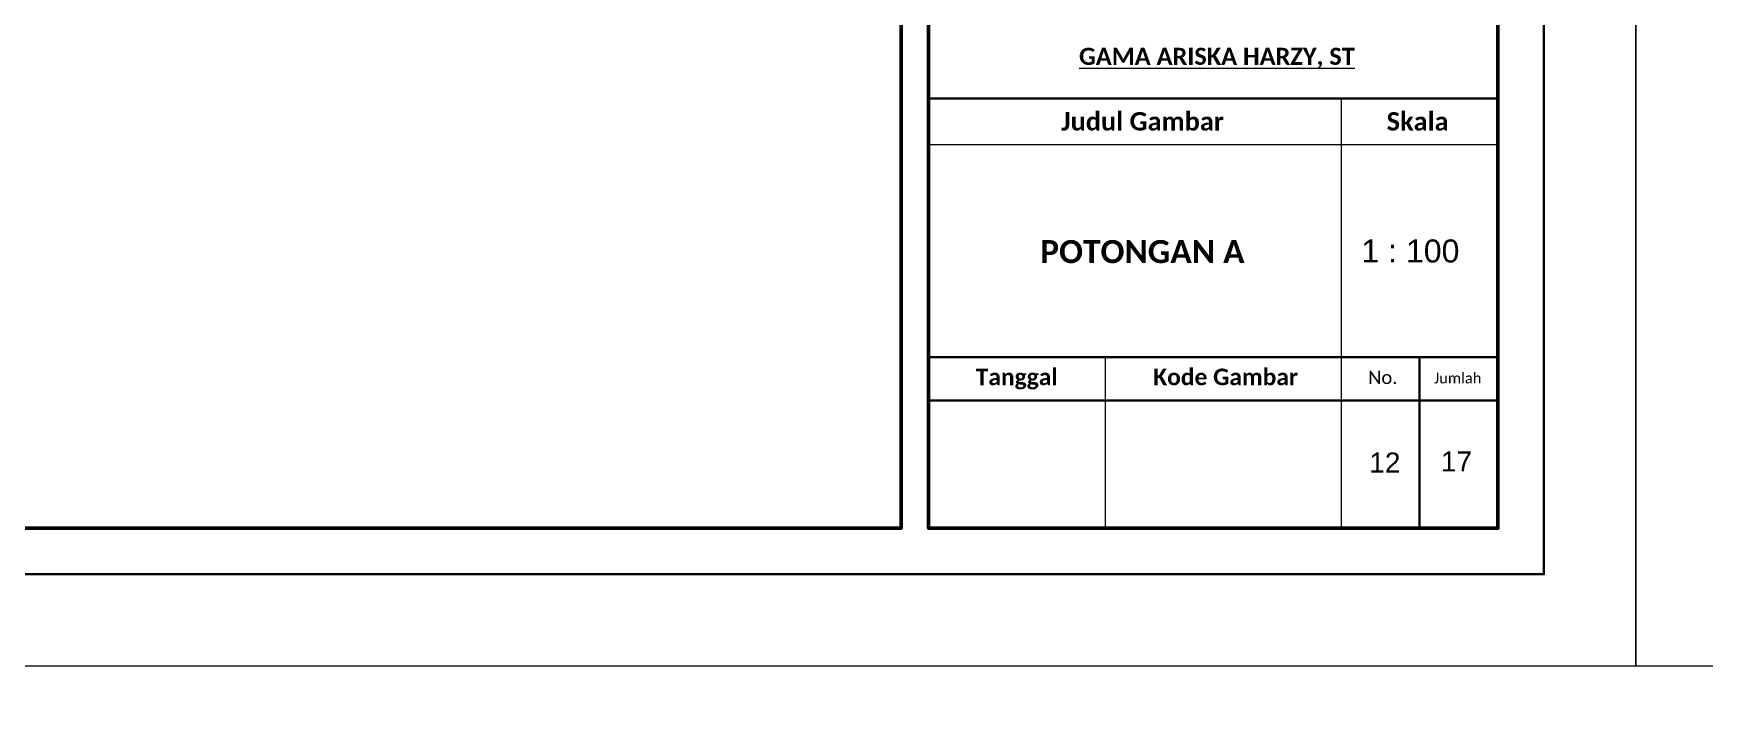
# Model space of a CAD drawing. Header units: centimetres. Extents: x -377343 to 693706, y 194584 to 813780.
# Drawn here: x 188999 to 190401, y 498481 to 499039 of the extents above; entities that cross this region are included whole.
import ezdxf

# ---------------------------------------------------------------- set-up
doc = ezdxf.new("R2010")
doc.units = ezdxf.units.CM
for name, color, linetype, lineweight in [('a. line t', 7, 'Continuous', 50), ('Kertas', 252, 'Continuous', 20), ('Legenda', 252, 'Continuous', 20)]:
    doc.layers.add(name, color=color, linetype=linetype, lineweight=lineweight)
doc.layers.add('PIPA', color=11, linetype='Continuous')
doc.styles.get("Standard").update_dxf_attribs({"font": 'arial.ttf'})

msp = doc.modelspace()

# ---------------------------------------------------------------- linework, layer by layer
at = {"layer": 'Kertas'}
for points in [[(187145.833, 500796.755), (190343.176, 500796.755), (190343.176, 498508.536), (187145.833, 498508.536)], [(190343.176, 500796.755), (193540.519, 500796.755), (193540.519, 498508.536), (190343.176, 498508.536)]]:
    msp.add_lwpolyline(points, close=True, dxfattribs=at)
at = {"layer": 'Legenda', "color": 1, "lineweight": 30}
for p, q in [((190227.61, 498984.302), (189749.934, 498984.302)), ((190227.61, 498767.481), (189749.934, 498767.481)), ((190161.838, 498767.481), (190161.838, 498624.103)), ((190227.61, 498731.079), (189749.934, 498731.079))]:
    msp.add_line(p, q, dxfattribs=at)
at = {"layer": 'Legenda', "color": 1, "lineweight": 20}
for p, q in [((190096.067, 498984.302), (190096.067, 498624.103)), ((189749.934, 498945.78), (190227.61, 498945.78)), ((189898.047, 498767.481), (189898.047, 498624.103))]:
    msp.add_line(p, q, dxfattribs=at)
at = {"layer": 'Legenda', "color": 5, "lineweight": 30}
msp.add_lwpolyline([(187261.4, 500681.188), (190266.132, 500681.188), (190266.132, 498585.58), (187261.4, 498585.58)], close=True, dxfattribs=at)
at = {"layer": 'Legenda', "color": 1, "lineweight": 50}
for points in [[(187299.922, 500642.666), (189726.821, 500642.666), (189726.821, 498624.103), (187299.922, 498624.103)], [(189749.934, 500642.666), (190227.61, 500642.666), (190227.61, 498624.103), (189749.934, 498624.103)]]:
    msp.add_lwpolyline(points, close=True, dxfattribs=at)
at = {"layer": 'PIPA', "lineweight": 35, "extrusion": (0, 0.816497, 0.57735), "elevation": 193451.324}
msp.add_lwpolyline([(-421704.212, -325591.681), (-159560.265, -63447.734), (377343.333, -600351.331), (-158232.47, -1135927.133), (-693706.405, -600453.199), (-454216.825, -360963.619)], dxfattribs=at)

# ---------------------------------------------------------------- texts
at = {"layer": 'a. line t', "color": 2}
for s, height, p in [('1 : 100', 19.2611, (190113.054, 498846.845)), ('12', 16.8535, (190119.64, 498670.715)), ('17', 16.8535, (190179.745, 498671.657))]:
    msp.add_text(s, height=height, dxfattribs=at).set_placement(p)
at = {"layer": 'a. line t', "color": 2, "lineweight": 20, "attachment_point": 5}
for s, insert, char_height, width in [('{\\fCandara|b1|i0|c0|p34;\\LGAMA ARISKA HARZY, ST}', (189991.837, 499018.124), 14.30651, 536.64761), ('{\\fCandara|b1|i0|c0|p34;Judul Gambar}', (189929.463, 498965.041), 15.40888, 315.88208), ('{\\fCandara|b1|i0|c0|p34;Skala}', (190160.205, 498965.041), 15.40888, 161.79326)]:
    msp.add_mtext(s, dxfattribs=dict(at, insert=insert, char_height=char_height, width=width))
at = {"layer": 'a. line t', "color": 2, "lineweight": 15, "insert": (189929.319, 498855.846), "char_height": 19.2611, "width": 432.6655, "attachment_point": 5}
msp.add_mtext('{\\fCandara|b1|i0|c0|p34;POTONGAN A}', dxfattribs=at)
at = {"layer": 'a. line t', "color": 2, "attachment_point": 1}
for s, insert, char_height, width in [('{\\fCandara|b1|i0|c0|p34;Tanggal}', (189789.533, 498757.854), 13.86799, 242.63286), ('{\\fCandara|b1|i0|c0|p34;Kode Gambar}', (189938.376, 498757.854), 13.86799, 242.63286), ('{\\fCandara|b0|i0|c0|p34;No.}', (190118.656, 498756.056), 11.0944, 23.56078), ('{\\fCandara|b0|i0|c0|p34;Jumlah}', (190173.951, 498754.346), 8.87552, 42.16677)]:
    msp.add_mtext(s, dxfattribs=dict(at, insert=insert, char_height=char_height, width=width))

doc.saveas('drawing.dxf')
